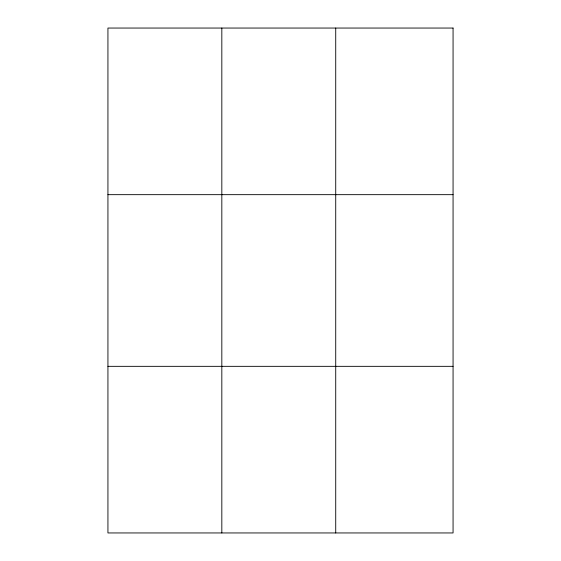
<?xml version="1.0" encoding="UTF-8"?>
<svg xmlns="http://www.w3.org/2000/svg" width="561" height="561" viewBox="0 0 561 561"><rect width="100%" height="100%" fill="white"/><g stroke="black" fill="none" stroke-linecap="round" stroke-linejoin="round"><path stroke-width="0.84" d="M221.826 28.05L221.826 532.95M335.723 28.05L335.723 532.95M107.936 194.667L453.064 194.667M107.936 366.333L453.064 366.333M453.064 28.05L453.064 532.95L107.936 532.95L107.936 28.05L453.064 28.05"/></g></svg>
